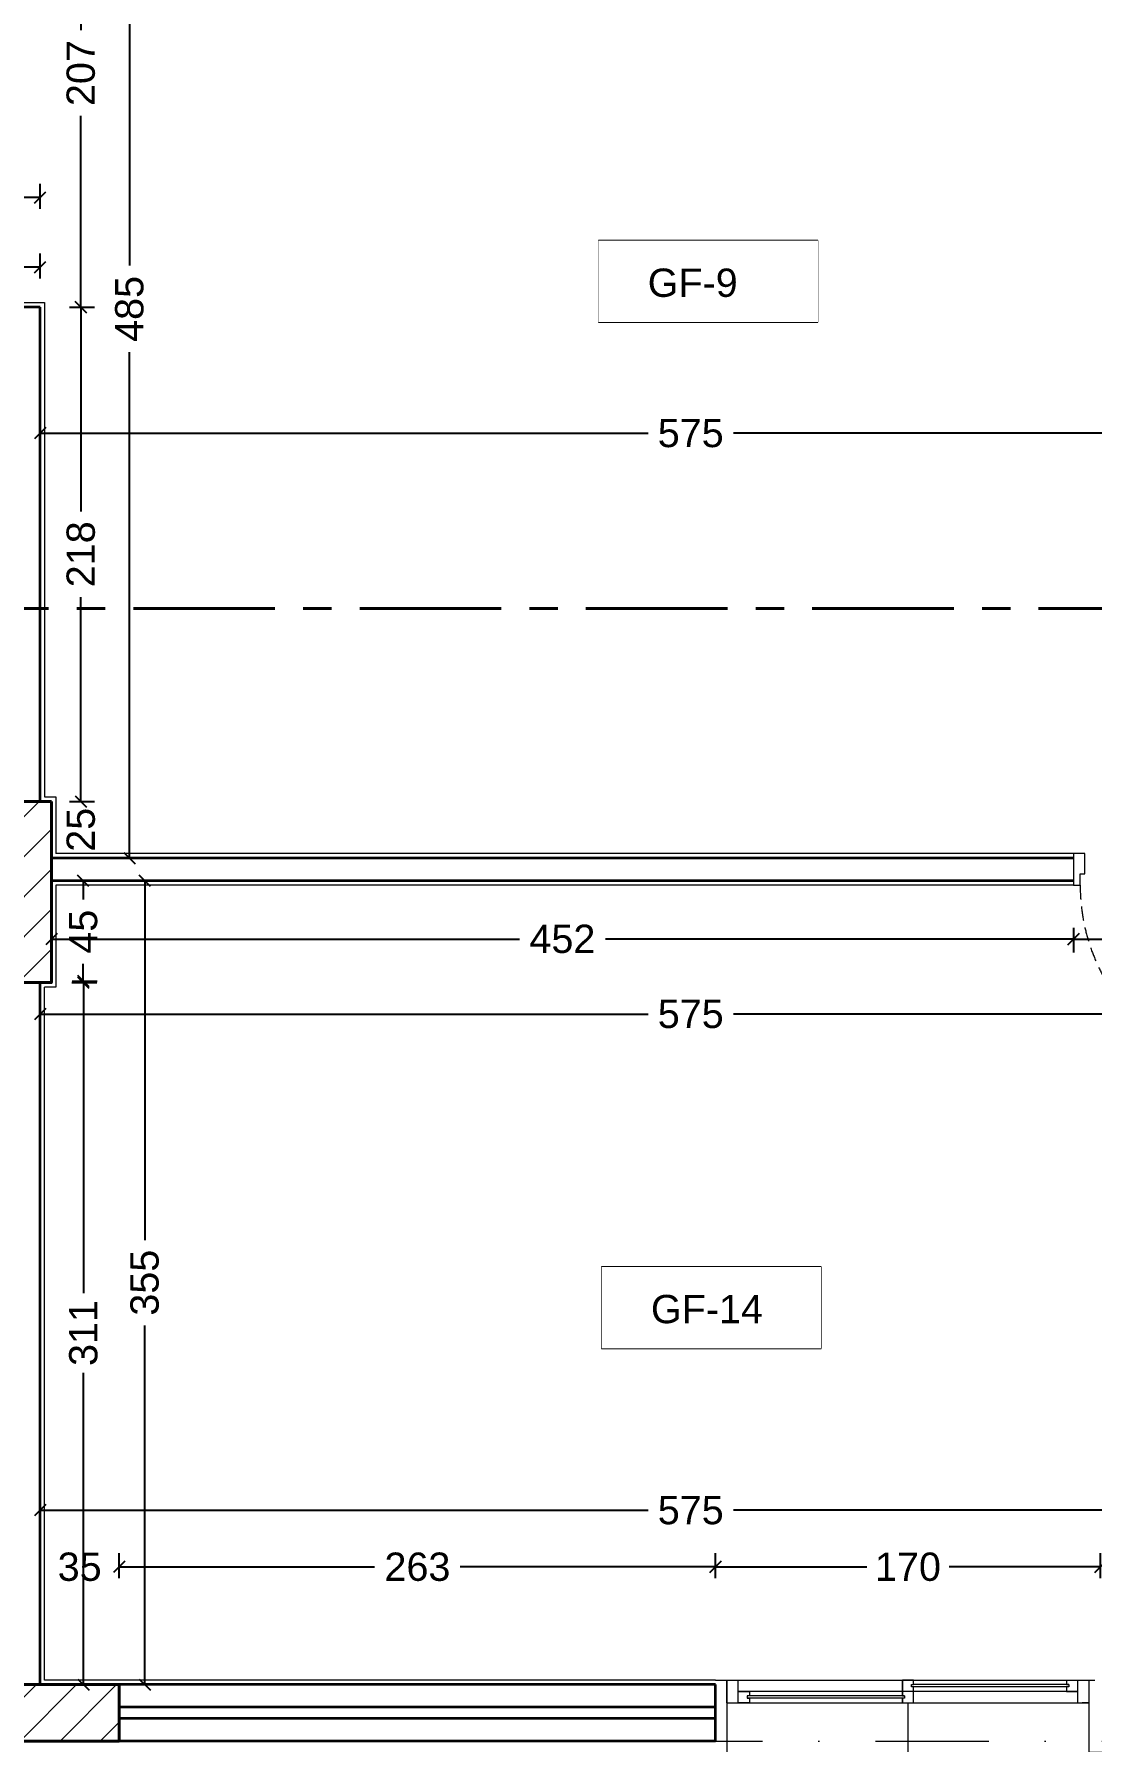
# Model space of a CAD drawing. Header units: inches. Extents: x -580639 to 179052, y 0 to 152898.
# Drawn here: x -336182 to -331508, y 126378 to 133919 of the extents above; entities that cross this region are included whole.
import ezdxf

# ---------------------------------------------------------------- set-up
doc = ezdxf.new("R2010")
doc.units = ezdxf.units.IN
doc.header["$LTSCALE"] = 500
doc.header["$MEASUREMENT"] = 0
doc.set_wipeout_variables(frame=1)
for name, pattern in [('CENTER', [2, 1.25, -0.25, 0.25, -0.25]), ('DASHDOTX2', [2, 1, -0.5, 0, -0.5]), ('HIDDEN2', [0.1875, 0.125, -0.0625])]:
    doc.linetypes.add(name, pattern=pattern)
for name, color, linetype, lineweight in [('A-DOOR', 110, 'Continuous', 13), ('A-wall', 52, 'Continuous', 35), ('col', 4, 'Continuous', 40), ('DIM', 8, 'Continuous', 18), ('fini', 11, 'Continuous', 13), ('ground floor', 8, 'Continuous', 20), ('Room reference', 50, 'Continuous', 13), ('WIN', 3, 'Continuous', 18)]:
    doc.layers.add(name, color=color, linetype=linetype, lineweight=lineweight)
doc.layers.add('paster', color=40, linetype='Continuous')
doc.styles.add('50', font='arial.ttf', dxfattribs={"height": 125})
doc.dimstyles.new('DIM', dxfattribs={"dimscale": 50, "dimtxt": 125, "dimasz": 1, "dimexe": 1.2, "dimexo": 1, "dimgap": 1, "dimtad": 0, "dimtoh": 1, "dimdec": 0, "dimlfac": 0.1, "dimrnd": 1, "dimdsep": 46, "dimtxsty": '50', "dimblk": 'OBLIQUE', "dimcen": 0.09, "dimclrt": 8, "dimadec": 0, "dimazin": 0, "dimtfac": 1, "dimtdec": 0, "dimtix": 1, "dimtofl": 0, "dimtmove": 2, "dimatfit": 2, "dimfxl": 1, "dimfxlon": 1, "dimtzin": 0, "dimarcsym": 0})

# ---------------------------------------------------------------- blocks, each defined once
blk = doc.blocks.new('window1')
at = {"layer": 'WIN'}
for p, q in [((0, 0.1), (1.6, 0.1)), ((0, 0), (0, 0.1)), ((0.05, 0), (0.05, 0.1)), ((0.775, 0.03), (0.775, 0.1)), ((0.825, 0.1), (0.775, 0.1)), ((0.775, 0.1), (0.775, 0.05)), ((0.815, 0.07), (0.815, 0.08)), ((0.815, 0.08), (0.825, 0.08)), ((0.825, 0.08), (0.825, 0.1)), ((0.825, 0.08), (0.825, 0.1)), ((1.51, 0.08), (0.825, 0.08)), ((1.5, 0.1), (1.5, 0.08)), ((1.5, 0.08), (1.51, 0.08)), ((1.51, 0.08), (1.51, 0.07)), ((1.55, 0), (1.55, 0.1)), ((1.55, 0.05), (1.55, 0.1)), ((1.6, 0), (1.6, 0.1)), ((0, 0), (1.6, 0)), ((1.55, 0.05), (0.05, 0.05)), ((0.05, 0.05), (0.1, 0.05)), ((0.05, 0), (0.05, 0.05)), ((0.05, 0.05), (0.1, 0.05)), ((0.05, 0), (0.05, 0.05)), ((0.785, 0.03), (0.09, 0.03)), ((0.1, 0.03), (0.09, 0.03)), ((0.09, 0.03), (0.09, 0.02)), ((0.1, 0.03), (0.09, 0.03)), ((0.09, 0.03), (0.09, 0.02)), ((0.785, 0.02), (0.09, 0.02)), ((0.09, 0.02), (0.1, 0.02)), ((0.09, 0.02), (0.1, 0.02)), ((0.1, 0.05), (0.1, 0.03)), ((0.1, 0.05), (0.1, 0.03)), ((0.1, 0.02), (0.1, 0)), ((0.1, 0.02), (0.1, 0)), ((0.825, 0.05), (0.775, 0.05)), ((0.775, 0.05), (0.775, 0.03)), ((0.775, 0.03), (0.785, 0.03)), ((0.775, 0), (0.775, 0.02)), ((0.785, 0.02), (0.775, 0.02)), ((0.775, 0.02), (0.775, 0)), ((0.775, 0), (0.825, 0)), ((0.785, 0.03), (0.785, 0.02)), ((0.825, 0.07), (0.815, 0.07)), ((1.51, 0.07), (0.825, 0.07)), ((0.825, 0), (0.825, 0.07)), ((0.825, 0.05), (0.825, 0.07)), ((0.825, 0), (0.825, 0.05)), ((1.51, 0.07), (1.5, 0.07)), ((1.5, 0.07), (1.5, 0.05)), ((1.5, 0.05), (1.55, 0.05)), ((0.1, 0), (0.05, 0)), ((0.1, 0), (0.05, 0)), ((1.5999, 0), (1.5699, 0))]:
    blk.add_line(p, q, dxfattribs=at)
blk = doc.blocks.new('_Oblique')
at = {"color": 0, "linetype": 'ByBlock', "lineweight": -2}
blk.add_line((-0.5, -0.5), (0.5, 0.5), dxfattribs=at)
blk = doc.blocks.new('*D1130')
at = {"layer": 'Defpoints', "color": 0, "transparency": 16777216}
for p in [(-333170.8, 127150.5), (-333170.8, 126630.5), (-331470.8, 126630.5)]:
    blk.add_point(p, dxfattribs=at)
at = {"layer": 'DIM', "color": 0, "lineweight": -2, "transparency": 16777216}
for p, q in [((-333170.8, 127100.5), (-333170.8, 127210.5)), ((-333170.8, 127150.5), (-332502.8, 127150.5)), ((-331470.8, 127150.5), (-332138.8, 127150.5)), ((-331470.8, 127100.5), (-331470.8, 127210.5))]:
    blk.add_line(p, q, dxfattribs=at)
at = {"layer": 'DIM', "color": 0, "lineweight": -2, "transparency": 16777216, "xscale": 50, "yscale": 50, "zscale": 50, "rotation": 180}
blk.add_blockref('_Oblique', (-333170.8, 127150.5), dxfattribs=at)
at = {"layer": 'DIM', "color": 0, "lineweight": -2, "transparency": 16777216, "xscale": 50, "yscale": 50, "zscale": 50}
blk.add_blockref('_Oblique', (-331470.8, 127150.5), dxfattribs=at)
at = {"layer": 'DIM', "color": 8, "transparency": 16777216, "insert": (-332320.8, 127150.5), "char_height": 125, "attachment_point": 5, "style": '50'}
blk.add_mtext('170', dxfattribs=at)
blk = doc.blocks.new('*D1131')
at = {"layer": 'Defpoints', "color": 0, "transparency": 16777216}
for p in [(-335805.7, 127150.5), (-335805.7, 126630.5), (-333170.8, 126630.5)]:
    blk.add_point(p, dxfattribs=at)
at = {"layer": 'DIM', "color": 0, "lineweight": -2, "transparency": 16777216}
for p, q in [((-335805.7, 127100.5), (-335805.7, 127210.5)), ((-335805.7, 127150.5), (-334677.4, 127150.5)), ((-333170.8, 127150.5), (-334299.1, 127150.5)), ((-333170.8, 127100.5), (-333170.8, 127210.5))]:
    blk.add_line(p, q, dxfattribs=at)
at = {"layer": 'DIM', "color": 0, "lineweight": -2, "transparency": 16777216, "xscale": 50, "yscale": 50, "zscale": 50, "rotation": 180}
blk.add_blockref('_Oblique', (-335805.7, 127150.5), dxfattribs=at)
at = {"layer": 'DIM', "color": 0, "lineweight": -2, "transparency": 16777216, "xscale": 50, "yscale": 50, "zscale": 50}
blk.add_blockref('_Oblique', (-333170.8, 127150.5), dxfattribs=at)
at = {"layer": 'DIM', "color": 8, "transparency": 16777216, "insert": (-334488.3, 127150.5), "char_height": 125, "attachment_point": 5, "style": '50'}
blk.add_mtext('263', dxfattribs=at)
blk = doc.blocks.new('*D1132')
at = {"layer": 'Defpoints', "color": 0, "transparency": 16777216}
for p in [(-336155.7, 127150.5), (-336155.7, 126630.5), (-335805.7, 126630.5)]:
    blk.add_point(p, dxfattribs=at)
at = {"layer": 'DIM', "color": 0, "lineweight": -2, "transparency": 16777216}
for p, q in [((-336155.7, 127100.5), (-336155.7, 127210.5)), ((-335805.7, 127100.5), (-335805.7, 127210.5))]:
    blk.add_line(p, q, dxfattribs=at)
at = {"layer": 'DIM', "color": 8, "transparency": 16777216, "insert": (-335980.7, 127150.5), "char_height": 125, "attachment_point": 5, "style": '50'}
blk.add_mtext('35', dxfattribs=at)
blk = doc.blocks.new('*D1094')
at = {"layer": 'Defpoints', "color": 0, "transparency": 16777216}
for p in [(-330405.7, 127400.5), (-336155.7, 126630.5), (-330405.7, 126630.5)]:
    blk.add_point(p, dxfattribs=at)
at = {"layer": 'DIM', "color": 0, "lineweight": -2, "transparency": 16777216}
for p, q in [((-336155.7, 127350.5), (-336155.7, 127460.5)), ((-330405.7, 127350.5), (-330405.7, 127460.5)), ((-336155.7, 127400.5), (-333469.3, 127400.5)), ((-330405.7, 127400.5), (-333092.2, 127400.5))]:
    blk.add_line(p, q, dxfattribs=at)
at = {"layer": 'DIM', "color": 0, "lineweight": -2, "transparency": 16777216, "xscale": 50, "yscale": 50, "zscale": 50, "rotation": 180}
blk.add_blockref('_Oblique', (-336155.7, 127400.5), dxfattribs=at)
at = {"layer": 'DIM', "color": 0, "lineweight": -2, "transparency": 16777216, "xscale": 50, "yscale": 50, "zscale": 50}
blk.add_blockref('_Oblique', (-330405.7, 127400.5), dxfattribs=at)
at = {"layer": 'DIM', "color": 8, "transparency": 16777216, "insert": (-333280.7, 127400.5), "char_height": 125, "attachment_point": 5, "style": '50'}
blk.add_mtext('575', dxfattribs=at)
blk = doc.blocks.new('*D1145')
at = {"layer": 'Defpoints', "color": 0, "transparency": 16777216}
for p in [(-336105.7, 130180.5), (-336105.7, 129730.5), (-335964.9, 129730.5)]:
    blk.add_point(p, dxfattribs=at)
at = {"layer": 'DIM', "color": 0, "lineweight": -2, "transparency": 16777216}
for p, q in [((-336014.9, 130180.5), (-335904.9, 130180.5)), ((-335964.9, 130180.5), (-335964.9, 130098)), ((-335964.9, 129730.5), (-335964.9, 129813)), ((-336014.9, 129730.5), (-335904.9, 129730.5))]:
    blk.add_line(p, q, dxfattribs=at)
at = {"layer": 'DIM', "color": 0, "lineweight": -2, "transparency": 16777216, "xscale": 50, "yscale": 50, "zscale": 50}
for p, rotation in [((-335964.9, 130180.5), 90), ((-335964.9, 129730.5), 270)]:
    blk.add_blockref('_Oblique', p, dxfattribs=dict(at, rotation=rotation))
at = {"layer": 'DIM', "color": 8, "transparency": 16777216, "insert": (-335964.9, 129955.5), "char_height": 125, "attachment_point": 5, "rotation": 90, "style": '50'}
blk.add_mtext('45', dxfattribs=at)
blk = doc.blocks.new('*D1146')
at = {"layer": 'Defpoints', "color": 0, "transparency": 16777216}
for p in [(-336105.7, 129736.6), (-336105.7, 126630.5), (-335964, 126630.5)]:
    blk.add_point(p, dxfattribs=at)
at = {"layer": 'DIM', "color": 0, "lineweight": -2, "transparency": 16777216}
for p, q in [((-336014, 129736.6), (-335904, 129736.6)), ((-335964, 129736.6), (-335964, 128359.5)), ((-335964, 126630.5), (-335964, 128007.6)), ((-336014, 126630.5), (-335904, 126630.5))]:
    blk.add_line(p, q, dxfattribs=at)
at = {"layer": 'DIM', "color": 0, "lineweight": -2, "transparency": 16777216, "xscale": 50, "yscale": 50, "zscale": 50}
for p, rotation in [((-335964, 129736.6), 90), ((-335964, 126630.5), 270)]:
    blk.add_blockref('_Oblique', p, dxfattribs=dict(at, rotation=rotation))
at = {"layer": 'DIM', "color": 8, "transparency": 16777216, "insert": (-335964, 128183.5), "char_height": 125, "attachment_point": 5, "rotation": 90, "style": '50'}
blk.add_mtext('311', dxfattribs=at)
blk = doc.blocks.new('*D1147')
at = {"layer": 'Defpoints', "color": 0, "transparency": 16777216}
for p in [(-335693.3, 130180.5), (-335693.3, 130180.5), (-335693.3, 126630.5)]:
    blk.add_point(p, dxfattribs=at)
at = {"layer": 'DIM', "color": 0, "lineweight": -2, "transparency": 16777216}
for p, q in [((-335693.3, 130180.5), (-335753.3, 130180.5)), ((-335693.3, 130180.5), (-335693.3, 128594)), ((-335693.3, 126630.5), (-335693.3, 128217)), ((-335693.3, 126630.5), (-335753.3, 126630.5))]:
    blk.add_line(p, q, dxfattribs=at)
at = {"layer": 'DIM', "color": 0, "lineweight": -2, "transparency": 16777216, "xscale": 50, "yscale": 50, "zscale": 50}
for p, rotation in [((-335693.3, 130180.5), 90), ((-335693.3, 126630.5), 270)]:
    blk.add_blockref('_Oblique', p, dxfattribs=dict(at, rotation=rotation))
at = {"layer": 'DIM', "color": 8, "transparency": 16777216, "insert": (-335693.3, 128405.5), "char_height": 125, "attachment_point": 5, "rotation": 90, "style": '50'}
blk.add_mtext('355', dxfattribs=at)
blk = doc.blocks.new('*D1149')
at = {"layer": 'Defpoints', "color": 0, "transparency": 16777216}
for p in [(-331589.9, 130180.5), (-330689.9, 130180.5), (-331589.9, 129923.2)]:
    blk.add_point(p, dxfattribs=at)
at = {"layer": 'DIM', "color": 0, "lineweight": -2, "transparency": 16777216}
for p, q in [((-331589.9, 129973.2), (-331589.9, 129863.2)), ((-330689.9, 129973.2), (-330689.9, 129863.2)), ((-331589.9, 129923.2), (-331279.3, 129923.2)), ((-330689.9, 129923.2), (-331000.6, 129923.2))]:
    blk.add_line(p, q, dxfattribs=at)
at = {"layer": 'DIM', "color": 0, "lineweight": -2, "transparency": 16777216, "xscale": 50, "yscale": 50, "zscale": 50, "rotation": 180}
blk.add_blockref('_Oblique', (-331589.9, 129923.2), dxfattribs=at)
at = {"layer": 'DIM', "color": 0, "lineweight": -2, "transparency": 16777216, "xscale": 50, "yscale": 50, "zscale": 50}
blk.add_blockref('_Oblique', (-330689.9, 129923.2), dxfattribs=at)
at = {"layer": 'DIM', "color": 8, "transparency": 16777216, "insert": (-331139.9, 129923.2), "char_height": 125, "attachment_point": 5, "style": '50'}
blk.add_mtext('90', dxfattribs=at)
blk = doc.blocks.new('*D1150')
at = {"layer": 'Defpoints', "color": 0, "transparency": 16777216}
for p in [(-336105.7, 130168.2), (-331589.9, 130168.2), (-336105.7, 129923.2)]:
    blk.add_point(p, dxfattribs=at)
at = {"layer": 'DIM', "color": 0, "lineweight": -2, "transparency": 16777216}
for p, q in [((-336105.7, 129973.2), (-336105.7, 129863.2)), ((-331589.9, 129973.2), (-331589.9, 129863.2)), ((-336105.7, 129923.2), (-334037.8, 129923.2)), ((-331589.9, 129923.2), (-333657.9, 129923.2))]:
    blk.add_line(p, q, dxfattribs=at)
at = {"layer": 'DIM', "color": 0, "lineweight": -2, "transparency": 16777216, "xscale": 50, "yscale": 50, "zscale": 50, "rotation": 180}
blk.add_blockref('_Oblique', (-336105.7, 129923.2), dxfattribs=at)
at = {"layer": 'DIM', "color": 0, "lineweight": -2, "transparency": 16777216, "xscale": 50, "yscale": 50, "zscale": 50}
blk.add_blockref('_Oblique', (-331589.9, 129923.2), dxfattribs=at)
at = {"layer": 'DIM', "color": 8, "transparency": 16777216, "insert": (-333847.8, 129923.2), "char_height": 125, "attachment_point": 5, "style": '50'}
blk.add_mtext('452', dxfattribs=at)
blk = doc.blocks.new('*D1151')
at = {"layer": 'Defpoints', "color": 0, "transparency": 16777216}
for p in [(-336155.7, 129591.7), (-336155.7, 129591.7), (-330405.7, 129591.7)]:
    blk.add_point(p, dxfattribs=at)
at = {"layer": 'DIM', "color": 0, "lineweight": -2, "transparency": 16777216}
for p, q in [((-336155.7, 129591.7), (-336155.7, 129651.7)), ((-330405.7, 129591.7), (-330405.7, 129651.7)), ((-336155.7, 129591.7), (-333469.3, 129591.7)), ((-330405.7, 129591.7), (-333092.2, 129591.7))]:
    blk.add_line(p, q, dxfattribs=at)
at = {"layer": 'DIM', "color": 0, "lineweight": -2, "transparency": 16777216, "xscale": 50, "yscale": 50, "zscale": 50, "rotation": 180}
blk.add_blockref('_Oblique', (-336155.7, 129591.7), dxfattribs=at)
at = {"layer": 'DIM', "color": 0, "lineweight": -2, "transparency": 16777216, "xscale": 50, "yscale": 50, "zscale": 50}
blk.add_blockref('_Oblique', (-330405.7, 129591.7), dxfattribs=at)
at = {"layer": 'DIM', "color": 8, "transparency": 16777216, "insert": (-333280.7, 129591.7), "char_height": 125, "attachment_point": 5, "style": '50'}
blk.add_mtext('575', dxfattribs=at)
blk = doc.blocks.new('*D1158')
at = {"layer": 'Defpoints', "color": 0, "transparency": 16777216}
for p in [(-336155.7, 134780.5), (-336155.7, 132713.5), (-335975.4, 132713.5)]:
    blk.add_point(p, dxfattribs=at)
at = {"layer": 'DIM', "color": 0, "lineweight": -2, "transparency": 16777216}
for p, q in [((-336025.4, 134780.5), (-335915.4, 134780.5)), ((-335975.4, 134780.5), (-335975.4, 133936.2)), ((-335975.4, 132713.5), (-335975.4, 133557.9)), ((-336025.4, 132713.5), (-335915.4, 132713.5))]:
    blk.add_line(p, q, dxfattribs=at)
at = {"layer": 'DIM', "color": 0, "lineweight": -2, "transparency": 16777216, "xscale": 50, "yscale": 50, "zscale": 50}
for p, rotation in [((-335975.4, 134780.5), 90), ((-335975.4, 132713.5), 270)]:
    blk.add_blockref('_Oblique', p, dxfattribs=dict(at, rotation=rotation))
at = {"layer": 'DIM', "color": 8, "transparency": 16777216, "insert": (-335975.4, 133747), "char_height": 125, "attachment_point": 5, "rotation": 90, "style": '50'}
blk.add_mtext('207', dxfattribs=at)
blk = doc.blocks.new('*D1159')
at = {"layer": 'Defpoints', "color": 0, "transparency": 16777216}
for p in [(-336155.7, 132713.5), (-336155.7, 130530.5), (-335975.4, 130530.5)]:
    blk.add_point(p, dxfattribs=at)
at = {"layer": 'DIM', "color": 0, "lineweight": -2, "transparency": 16777216}
for p, q in [((-336025.4, 132713.5), (-335915.4, 132713.5)), ((-335975.4, 132713.5), (-335975.4, 131811.3)), ((-335975.4, 130530.5), (-335975.4, 131432.7)), ((-336025.4, 130530.5), (-335915.4, 130530.5))]:
    blk.add_line(p, q, dxfattribs=at)
at = {"layer": 'DIM', "color": 0, "lineweight": -2, "transparency": 16777216, "xscale": 50, "yscale": 50, "zscale": 50}
for p, rotation in [((-335975.4, 132713.5), 90), ((-335975.4, 130530.5), 270)]:
    blk.add_blockref('_Oblique', p, dxfattribs=dict(at, rotation=rotation))
at = {"layer": 'DIM', "color": 8, "transparency": 16777216, "insert": (-335975.4, 131622), "char_height": 125, "attachment_point": 5, "rotation": 90, "style": '50'}
blk.add_mtext('218', dxfattribs=at)
blk = doc.blocks.new('*D1160')
at = {"layer": 'Defpoints', "color": 0, "transparency": 16777216}
for p in [(-336105.7, 130530.5), (-336105.7, 130280.5), (-335975.3, 130280.5)]:
    blk.add_point(p, dxfattribs=at)
at = {"layer": 'DIM', "color": 0, "lineweight": -2, "transparency": 16777216}
for p, q in [((-336025.3, 130530.5), (-335915.3, 130530.5)), ((-336025.3, 130280.5), (-335915.3, 130280.5))]:
    blk.add_line(p, q, dxfattribs=at)
at = {"layer": 'DIM', "color": 8, "transparency": 16777216, "insert": (-335975.3, 130405.5), "char_height": 125, "attachment_point": 5, "rotation": 90, "style": '50'}
blk.add_mtext('25', dxfattribs=at)
blk = doc.blocks.new('*D1161')
at = {"layer": 'Defpoints', "color": 0, "transparency": 16777216}
for p in [(-335760.8, 135130.5), (-335760.8, 130280.5), (-335760.8, 130280.5)]:
    blk.add_point(p, dxfattribs=at)
at = {"layer": 'DIM', "color": 0, "lineweight": -2, "transparency": 16777216}
for p, q in [((-335760.8, 135130.5), (-335700.8, 135130.5)), ((-335760.8, 135130.5), (-335760.8, 132896.6)), ((-335760.8, 130280.5), (-335760.8, 132514.4)), ((-335760.8, 130280.5), (-335820.8, 130280.5))]:
    blk.add_line(p, q, dxfattribs=at)
at = {"layer": 'DIM', "color": 0, "lineweight": -2, "transparency": 16777216, "xscale": 50, "yscale": 50, "zscale": 50}
for p, rotation in [((-335760.8, 135130.5), 90), ((-335760.8, 130280.5), 270)]:
    blk.add_blockref('_Oblique', p, dxfattribs=dict(at, rotation=rotation))
at = {"layer": 'DIM', "color": 8, "transparency": 16777216, "insert": (-335760.8, 132705.5), "char_height": 125, "attachment_point": 5, "rotation": 90, "style": '50'}
blk.add_mtext('485', dxfattribs=at)
blk = doc.blocks.new('*D1174')
at = {"layer": 'Defpoints', "color": 0, "transparency": 16777216}
for p in [(-336155.7, 132890.5), (-338525.8, 132713.5), (-336155.7, 132713.5)]:
    blk.add_point(p, dxfattribs=at)
at = {"layer": 'DIM', "color": 0, "lineweight": -2, "transparency": 16777216}
for p, q in [((-338525.8, 132840.5), (-338525.8, 132950.5)), ((-336155.7, 132840.5), (-336155.7, 132950.5)), ((-338525.8, 132890.5), (-337529.9, 132890.5)), ((-336155.7, 132890.5), (-337151.6, 132890.5))]:
    blk.add_line(p, q, dxfattribs=at)
at = {"layer": 'DIM', "color": 0, "lineweight": -2, "transparency": 16777216, "xscale": 50, "yscale": 50, "zscale": 50, "rotation": 180}
blk.add_blockref('_Oblique', (-338525.8, 132890.5), dxfattribs=at)
at = {"layer": 'DIM', "color": 0, "lineweight": -2, "transparency": 16777216, "xscale": 50, "yscale": 50, "zscale": 50}
blk.add_blockref('_Oblique', (-336155.7, 132890.5), dxfattribs=at)
at = {"layer": 'DIM', "color": 8, "transparency": 16777216, "insert": (-337340.8, 132890.5), "char_height": 125, "attachment_point": 5, "style": '50'}
blk.add_mtext('237', dxfattribs=at)
blk = doc.blocks.new('*D1175')
at = {"layer": 'Defpoints', "color": 0, "transparency": 16777216}
for p in [(-336155.7, 133198.3), (-342725.8, 132713.5), (-336155.7, 132713.5)]:
    blk.add_point(p, dxfattribs=at)
at = {"layer": 'DIM', "color": 0, "lineweight": -2, "transparency": 16777216}
for p, q in [((-342725.8, 133148.3), (-342725.8, 133258.3)), ((-336155.7, 133148.3), (-336155.7, 133258.3)), ((-342725.8, 133198.3), (-339629.2, 133198.3)), ((-336155.7, 133198.3), (-339252.3, 133198.3))]:
    blk.add_line(p, q, dxfattribs=at)
at = {"layer": 'DIM', "color": 0, "lineweight": -2, "transparency": 16777216, "xscale": 50, "yscale": 50, "zscale": 50, "rotation": 180}
blk.add_blockref('_Oblique', (-342725.8, 133198.3), dxfattribs=at)
at = {"layer": 'DIM', "color": 0, "lineweight": -2, "transparency": 16777216, "xscale": 50, "yscale": 50, "zscale": 50}
blk.add_blockref('_Oblique', (-336155.7, 133198.3), dxfattribs=at)
at = {"layer": 'DIM', "color": 8, "transparency": 16777216, "insert": (-339440.8, 133198.3), "char_height": 125, "attachment_point": 5, "style": '50'}
blk.add_mtext('657', dxfattribs=at)
blk = doc.blocks.new('*D1246')
at = {"layer": 'Defpoints', "color": 0, "transparency": 16777216}
for p in [(-336155.7, 132156.8), (-336155.7, 132049.8), (-330405.7, 132049.8)]:
    blk.add_point(p, dxfattribs=at)
at = {"layer": 'DIM', "color": 0, "lineweight": -2, "transparency": 16777216}
for p, q in [((-336155.7, 132106.8), (-336155.7, 132216.8)), ((-330405.7, 132106.8), (-330405.7, 132216.8)), ((-336155.7, 132156.8), (-333469.3, 132156.8)), ((-330405.7, 132156.8), (-333092.2, 132156.8))]:
    blk.add_line(p, q, dxfattribs=at)
at = {"layer": 'DIM', "color": 0, "lineweight": -2, "transparency": 16777216, "xscale": 50, "yscale": 50, "zscale": 50, "rotation": 180}
blk.add_blockref('_Oblique', (-336155.7, 132156.8), dxfattribs=at)
at = {"layer": 'DIM', "color": 0, "lineweight": -2, "transparency": 16777216, "xscale": 50, "yscale": 50, "zscale": 50}
blk.add_blockref('_Oblique', (-330405.7, 132156.8), dxfattribs=at)
at = {"layer": 'DIM', "color": 8, "transparency": 16777216, "insert": (-333280.7, 132156.8), "char_height": 125, "attachment_point": 5, "style": '50'}
blk.add_mtext('575', dxfattribs=at)
blk = doc.blocks.new('SECTIO B-B')
at = {"layer": 'col', "linetype": 'CENTER'}
blk.add_line((-18370, 0), (-1746.5, 0), dxfattribs=at)

msp = doc.modelspace()

# ---------------------------------------------------------------- hatches: boundary and pattern name
at = {"layer": 'DIM', "transparency": 33554503}
h = msp.add_hatch(dxfattribs=at)
h.set_pattern_fill('ANSI31', color=256, scale=1000)
h.paths.add_polyline_path([(-351055.714, 131080.485), (-351355.714, 131080.485), (-351355.714, 130280.485), (-351055.714, 130280.485)])
h.paths.add_polyline_path([(-346625.794, 130530.485), (-347225.794, 130530.485), (-347225.794, 130280.485), (-346625.794, 130280.485)])
h.paths.add_polyline_path([(-342725.794, 130880.485), (-342975.794, 130880.485), (-342975.794, 130280.485), (-342725.794, 130280.485)])
h.paths.add_polyline_path([(-336105.714, 130530.485), (-336405.714, 130530.485), (-336405.714, 129730.485), (-336105.714, 129730.485)])
h.paths.add_polyline_path([(-336155.714, 135380.485), (-336405.714, 135380.485), (-336405.714, 134780.485), (-336155.714, 134780.485)])
h.paths.add_polyline_path([(-340605.714, 138380.485), (-341405.714, 138380.485), (-341405.714, 138080.485), (-340605.714, 138080.485)])
h.paths.add_polyline_path([(-336155.714, 138880.485), (-336405.714, 138880.485), (-336405.714, 138080.485), (-336155.714, 138080.485)])
h = msp.add_hatch(dxfattribs=at)
h.set_pattern_fill('ANSI31', color=256, scale=1000)
h.paths.add_polyline_path([(-329805.714, 135380.485), (-330405.714, 135380.485), (-330405.714, 135130.485), (-329805.714, 135130.485)])
h.paths.add_polyline_path([(-325905.714, 135380.485), (-326155.714, 135380.485), (-326155.714, 134780.485), (-325905.714, 134780.485)])
h.paths.add_polyline_path([(-325905.714, 130280.485), (-326155.714, 130280.485), (-326155.714, 129680.485), (-325905.714, 129680.485)])
h.paths.add_polyline_path([(-325905.714, 126630.485), (-326505.714, 126630.485), (-326505.714, 126380.485), (-325905.714, 126380.485)])
h.paths.add_polyline_path([(-329805.714, 126630.485), (-330405.714, 126630.485), (-330405.714, 126380.485), (-329805.714, 126380.485)])
h.paths.add_polyline_path([(-335805.714, 126630.485), (-336405.714, 126630.485), (-336405.714, 126380.485), (-335805.714, 126380.485)])

# ---------------------------------------------------------------- linework, layer by layer
at = {"layer": 'A-DOOR'}
msp.add_lwpolyline([(-331589.942, 130160.485), (-331559.942, 130160.485), (-331559.942, 130210.485), (-331539.942, 130210.485), (-331539.942, 130300.485), (-331589.942, 130300.485), (-331589.942, 130160.485)], dxfattribs=at)
at = {"layer": 'A-DOOR', "linetype": 'HIDDEN2'}
msp.add_arc((-330719.942, 130160.485), 840, 180, 266.6407825, dxfattribs=at)
at = {"layer": 'A-wall'}
for p, q in [((-336155.714, 132713.53), (-338525.794, 132713.53)), ((-336155.714, 130530.485), (-336155.714, 132713.53)), ((-331589.942, 130280.485), (-336105.714, 130280.485)), ((-331589.942, 130180.485), (-336105.714, 130180.485)), ((-336155.714, 126630.485), (-336155.714, 129730.485)), ((-333170.794, 126630.485), (-336155.714, 126630.485)), ((-333170.794, 126380.485), (-333170.794, 126630.485)), ((-333170.794, 126530.485), (-335805.714, 126530.485)), ((-333170.794, 126480.485), (-335805.714, 126480.485)), ((-333170.794, 126380.485), (-336405.714, 126380.485))]:
    msp.add_line(p, q, dxfattribs=at)
at = {"layer": 'col'}
for points in [[(-336105.714, 130530.485), (-336105.714, 129730.485), (-336405.714, 129730.485), (-336405.714, 130530.485)], [(-335805.714, 126380.485), (-336405.714, 126380.485), (-336405.714, 126630.485), (-335805.714, 126630.485)]]:
    msp.add_lwpolyline(points, close=True, dxfattribs=at)
at = {"layer": 'fini'}
for p, q in [((-336085.714, 130550.485), (-336085.714, 130300.485)), ((-331589.942, 130300.485), (-336085.714, 130300.485)), ((-331589.942, 130160.485), (-336085.714, 130160.485)), ((-336085.714, 130160.485), (-336085.714, 129710.485)), ((-336135.714, 126650.485), (-336135.714, 129710.485)), ((-336085.714, 129710.485), (-336135.714, 129710.485)), ((-333170.794, 126650.485), (-336135.714, 126650.485)), ((-333170.794, 126650.485), (-333120.794, 126650.485)), ((-333120.794, 126650.485), (-333120.794, 126330.485))]:
    msp.add_line(p, q, dxfattribs=at)
for points in [[(-338575.719, 132733.43), (-336135.714, 132733.563), (-336135.714, 130550.485), (-336085.714, 130550.485)], [(-330096.834, 126330.485), (-331520.714, 126330.485), (-331520.714, 126650.485), (-331495.714, 126650.485)]]:
    msp.add_lwpolyline(points, dxfattribs=at)
at = {"layer": 'ground floor', "linetype": 'DASHDOTX2'}
msp.add_line((-355466.453, 126380.485), (-324516.453, 126380.485), dxfattribs=at)
at = {"layer": 'Room reference'}
for q in [(-332320.714, 126300.486), (-332320.714, 126200.486)]:
    msp.add_line((-332320.714, 126550.486), q, dxfattribs=at)
for points in [[(-333688.565, 132647.66), (-332718.714, 132647.66), (-332718.714, 133007.66), (-333688.565, 133007.66)], [(-333674.294, 128115.502), (-332704.444, 128115.502), (-332704.444, 128475.502), (-333674.294, 128475.502)]]:
    msp.add_lwpolyline(points, close=True, dxfattribs=at)

# ---------------------------------------------------------------- block references
at = {"layer": 'paster', "xscale": 1000, "yscale": 1000, "zscale": 1000}
msp.add_blockref('window1', (-333120.714, 126550.486), dxfattribs=at)

# ---------------------------------------------------------------- dimensions: what is measured, and where the dimension line sits
at = {"layer": 'DIM'}
for base, p1, p2, angle, picture, middle in [((-335760.84, 130280.485), (-335760.84, 135130.485), (-335760.84, 130280.485), 90, '*D1161', (-335760.84, 132705.485)), ((-335975.44, 132713.53), (-336155.714, 134780.485), (-336155.714, 132713.53), 90, '*D1158', (-335975.44, 133747.008)), ((-335975.356, 130530.485), (-336155.714, 132713.53), (-336155.714, 130530.485), 90, '*D1159', (-335975.356, 131622.008)), ((-335975.283, 130280.485), (-336105.714, 130530.485), (-336105.714, 130280.485), 90, '*D1160', (-335975.283, 130405.485)), ((-335964.9, 129730.485), (-336105.714, 130180.485), (-336105.714, 129730.485), 90, '*D1145', (-335964.9, 129955.485)), ((-335693.255, 130180.485), (-335693.255, 126630.485), (-335693.255, 130180.485), 90, '*D1147', (-335693.255, 128405.485)), ((-335964.021, 126630.485), (-336105.714, 129736.579), (-336105.714, 126630.485), 90, '*D1146', (-335964.021, 128183.532)), ((-330405.714, 127400.485), (-336155.714, 126630.485), (-330405.714, 126630.485), 180, '*D1094', (-333280.714, 127400.485)), ((-336155.714, 127150.485), (-335805.714, 126630.485), (-336155.714, 126630.485), 180, '*D1132', (-335980.714, 127150.485)), ((-335805.714, 127150.485), (-333170.794, 126630.485), (-335805.714, 126630.485), 180, '*D1131', (-334488.254, 127150.485)), ((-333170.794, 127150.485), (-331470.794, 126630.485), (-333170.794, 126630.485), 180, '*D1130', (-332320.794, 127150.485))]:
    dim = msp.add_linear_dim(base=base, p1=p1, p2=p2, angle=angle, dimstyle='DIM', dxfattribs=at)
    dim.commit()
    dim.dimension.update_dxf_attribs({"geometry": picture, "text_midpoint": middle})
for base, p1, p2, picture, middle in [((-336155.714, 133198.344), (-342725.794, 132713.53), (-336155.714, 132713.53), '*D1175', (-339440.754, 133198.344)), ((-336155.714, 132890.486), (-338525.794, 132713.53), (-336155.714, 132713.53), '*D1174', (-337340.754, 132890.486)), ((-336155.714, 132156.804), (-330405.714, 132049.848), (-336155.714, 132049.848), '*D1246', (-333280.714, 132156.804)), ((-336105.714, 129923.221), (-331589.942, 130168.221), (-336105.714, 130168.221), '*D1150', (-333847.828, 129923.221)), ((-331589.942, 129923.221), (-330689.942, 130180.485), (-331589.942, 130180.485), '*D1149', (-331139.942, 129923.221)), ((-336155.714, 129591.682), (-330405.714, 129591.682), (-336155.714, 129591.682), '*D1151', (-333280.714, 129591.682))]:
    dim = msp.add_linear_dim(base=base, p1=p1, p2=p2, dimstyle='DIM', dxfattribs=at)
    dim.commit()
    dim.dimension.update_dxf_attribs({"geometry": picture, "text_midpoint": middle})

# ---------------------------------------------------------------- next in the draw order: wipeouts: each hides what was drawn before it
for points in [[(-332718.714, 132647.66), (-332718.714, 133007.66), (-333688.565, 133007.66), (-333688.565, 132647.66)], [(-332704.444, 128115.502), (-332704.444, 128475.502), (-333674.294, 128475.502), (-333674.294, 128115.502)]]:
    msp.add_wipeout(points).dxf.layer = 'Room reference'

# ---------------------------------------------------------------- next in the draw order: block references
msp.add_blockref('SECTIO B-B', (-323373.515, 131382.077), dxfattribs=at)

# ---------------------------------------------------------------- next in the draw order: texts
at = {"layer": 'Room reference', "color": 2, "style": '50'}
for tag, p in [('GF-9', (-333470.796, 132758.775)), ('GF-14', (-333456.525, 128226.617))]:
    msp.add_attdef(tag, p, 'XXXX', height=125, dxfattribs=at)

doc.saveas('drawing.dxf')
